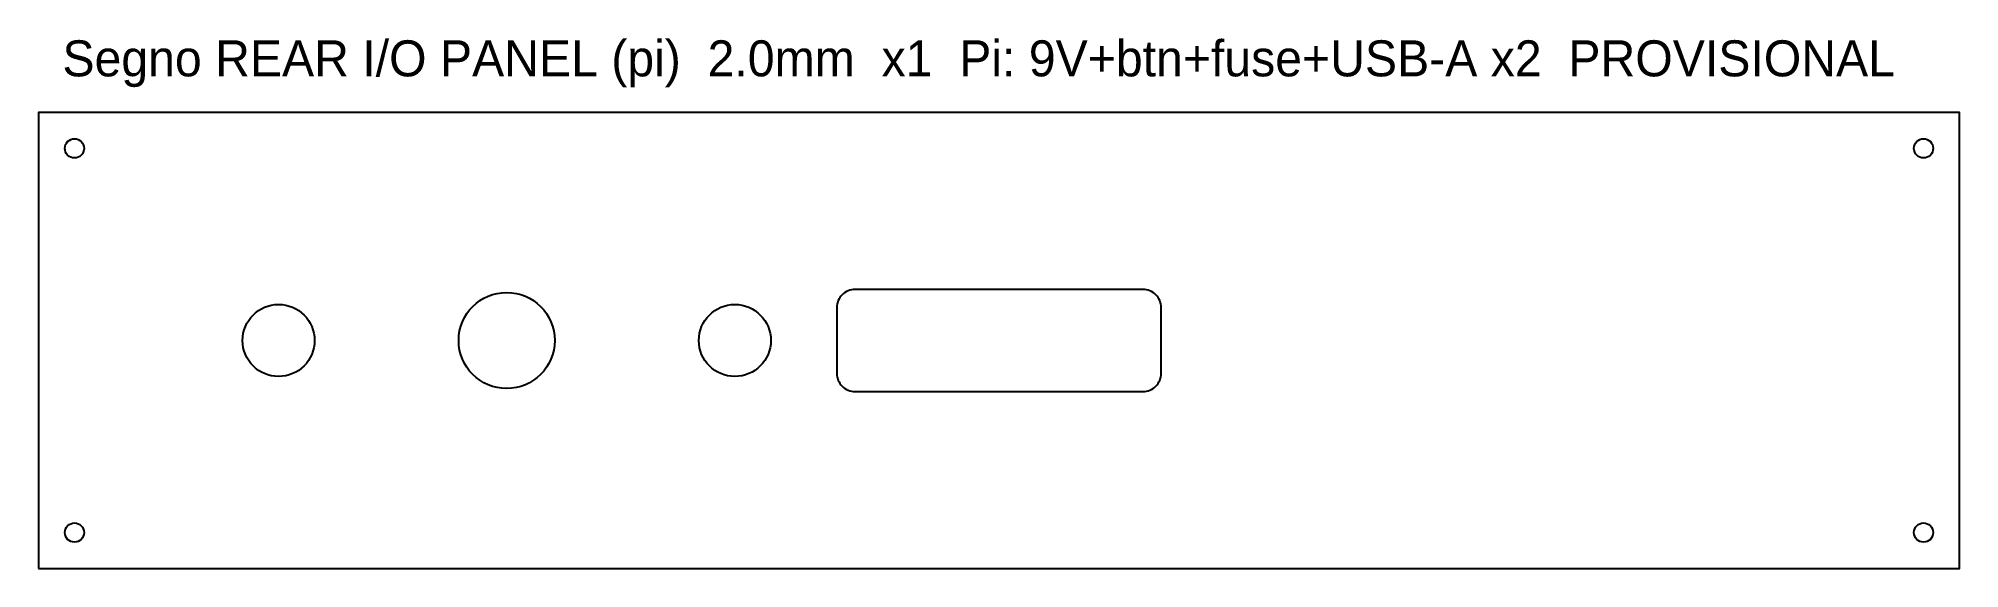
# Model space of a CAD drawing. Header units: millimetres. Extents: x -160 to 160, y -38 to 50.
import ezdxf

# ---------------------------------------------------------------- set-up
doc = ezdxf.new("R2010")
doc.units = ezdxf.units.MM
doc.layers.add('CUT', color=7, linetype='Continuous')
doc.layers.add('NOTE', color=8, linetype='Continuous')

msp = doc.modelspace()

# ---------------------------------------------------------------- linework, layer by layer
at = {"layer": 'CUT'}
msp.add_lwpolyline([(-160, -38), (160, -38), (160, 38), (-160, 38)], close=True, dxfattribs=at)
msp.add_lwpolyline([(-24, -8.5), (24, -8.5, 0.414214), (27, -5.5), (27, 5.5, 0.414214), (24, 8.5), (-24, 8.5, 0.414214), (-27, 5.5), (-27, -5.5, 0.414214)], format="xyb", close=True, dxfattribs=at)
for centre, radius in [((-154, 32), 1.6), ((154, 32), 1.6), ((-82, 0), 8), ((-120, 0), 6), ((-44, 0), 6), ((-154, -32), 1.6), ((154, -32), 1.6)]:
    msp.add_circle(centre, radius, dxfattribs=at)

# ---------------------------------------------------------------- texts
at = {"layer": 'NOTE'}
msp.add_text('Segno REAR I/O PANEL (pi)  2.0mm  x1  Pi: 9V+btn+fuse+USB-A x2  PROVISIONAL', height=6, dxfattribs=at).set_placement((-156, 44))

doc.saveas('drawing.dxf')
